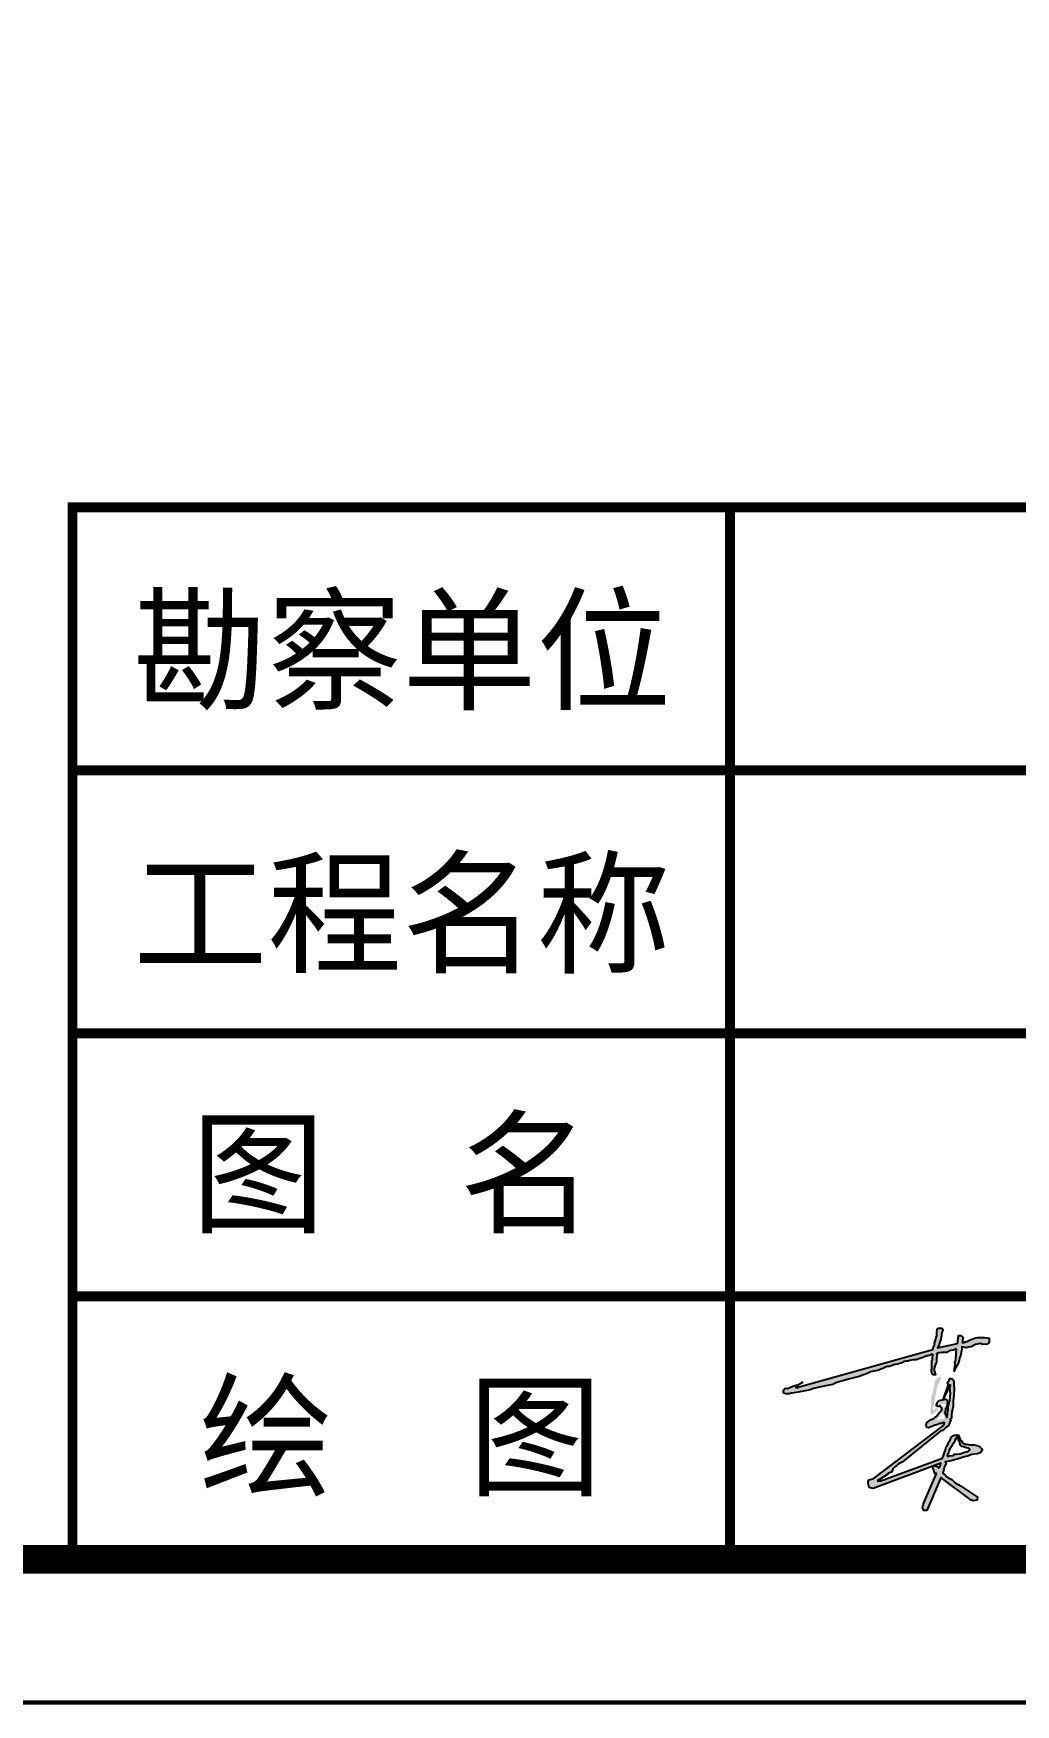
# Model space of a CAD drawing. Header units: millimetres. Extents: x -255 to 9196, y 129 to 426.
# Drawn here: x 1265.3 to 1299.6, y 129.3 to 187.7 of the extents above; entities that cross this region are included whole.
import ezdxf

# ---------------------------------------------------------------- set-up
doc = ezdxf.new("R2010")
doc.units = ezdxf.units.MM
doc.layers.add('不打印', color=7, linetype='Continuous', plot=False)
doc.layers.add('地质-图框', color=7, linetype='Continuous')
doc.styles.get("Standard").update_dxf_attribs({"font": 'simfang_0.ttf', "height": 2.5})

msp = doc.modelspace()

# ---------------------------------------------------------------- hatches: boundary and pattern name
h = msp.add_hatch(color=256)
h.paths.add_polyline_path([(1295.12, 141.081), (1295.186, 141.087), (1295.218, 141.097), (1295.297, 141.131), (1295.369, 141.15), (1295.394, 141.153), (1295.473, 141.16), (1295.533, 141.182), (1295.593, 141.197), (1295.646, 141.223), (1295.669, 141.245), (1295.706, 141.257), (1295.76, 141.263), (1295.842, 141.273), (1295.889, 141.289), (1295.958, 141.302), (1296.024, 141.309), (1296.12, 141.32), (1296.213, 141.35), (1296.246, 141.365), (1296.386, 141.413), (1296.412, 141.424), (1296.483, 141.45), (1296.538, 141.453), (1296.601, 141.479), (1296.649, 141.498), (1296.697, 141.501), (1296.697, 141.461), (1296.697, 141.435), (1296.693, 141.42), (1296.693, 141.391), (1296.693, 141.361), (1296.686, 141.32), (1296.667, 141.291), (1296.66, 141.25), (1296.66, 141.217), (1296.664, 141.18), (1296.664, 141.154), (1296.664, 141.121), (1296.66, 141.066), (1296.66, 141.04), (1296.66, 140.995), (1296.653, 140.97), (1296.653, 140.929), (1296.66, 140.848), (1296.684, 140.814), (1296.723, 140.786), (1296.766, 140.786), (1296.795, 140.788), (1296.766, 140.867), (1296.742, 140.929), (1296.742, 140.972), (1296.742, 141.005), (1296.756, 141.058), (1296.77, 141.096), (1296.785, 141.13), (1296.794, 141.158), (1296.809, 141.201), (1296.828, 141.225), (1296.833, 141.264), (1296.833, 141.278), (1296.833, 141.345), (1296.833, 141.383), (1296.837, 141.416), (1296.847, 141.464), (1296.828, 141.522), (1296.866, 141.541), (1296.909, 141.555), (1296.938, 141.56), (1297.019, 141.569), (1297.11, 141.569), (1297.172, 141.574), (1297.21, 141.579), (1297.239, 141.603), (1297.268, 141.627), (1297.325, 141.646), (1297.406, 141.655), (1297.44, 141.665), (1297.497, 141.694), (1297.516, 141.698), (1297.531, 141.675), (1297.521, 141.584), (1297.521, 141.526), (1297.521, 141.469), (1297.507, 141.412), (1297.507, 141.373), (1297.507, 141.33), (1297.488, 141.283), (1297.473, 141.221), (1297.478, 141.163), (1297.445, 140.919), (1297.469, 140.977), (1297.507, 141.044), (1297.555, 141.134), (1297.588, 141.192), (1297.617, 141.307), (1297.636, 141.373), (1297.665, 141.459), (1297.674, 141.507), (1297.689, 141.584), (1297.713, 141.679), (1297.717, 141.77), (1297.784, 141.756), (1297.863, 141.739), (1297.947, 141.756), (1298.043, 141.775), (1298.195, 141.846), (1298.253, 141.861), (1298.363, 141.89), (1298.439, 141.847), (1298.593, 141.861), (1298.67, 141.918), (1298.669, 141.995), (1298.668, 142.077), (1298.592, 142.083), (1298.506, 142.09), (1298.449, 142.095), (1298.377, 142.095), (1298.267, 142.095), (1298.153, 142.07), (1298.095, 142.047), (1297.979, 142.001), (1297.959, 141.989), (1297.944, 141.98), (1297.907, 141.965), (1297.883, 141.959), (1297.857, 141.948), (1297.833, 141.943), (1297.825, 141.926), (1297.782, 141.932), (1297.764, 141.924), (1297.739, 141.912), (1297.739, 141.925), (1297.739, 141.963), (1297.741, 142.006), (1297.748, 142.032), (1297.763, 142.092), (1297.741, 142.118), (1297.695, 142.17), (1297.627, 142.168), (1297.597, 142.167), (1297.593, 142.142), (1297.586, 142.089), (1297.584, 142.066), (1297.579, 142.001), (1297.579, 141.954), (1297.562, 141.913), (1297.56, 141.882), (1296.868, 141.737), (1296.879, 141.761), (1296.893, 141.794), (1296.917, 141.842), (1296.926, 141.868), (1296.943, 141.935), (1296.962, 142.008), (1296.974, 142.042), (1296.996, 142.106), (1297, 142.166), (1297.005, 142.199), (1297.019, 142.263), (1297.034, 142.296), (1297.046, 142.349), (1297.034, 142.385), (1297.019, 142.423), (1297, 142.423), (1296.96, 142.423), (1296.922, 142.423), (1296.895, 142.423), (1296.859, 142.402), (1296.853, 142.363), (1296.845, 142.32), (1296.843, 142.292), (1296.834, 142.256), (1296.834, 142.218), (1296.834, 142.189), (1296.834, 142.149), (1296.815, 142.092), (1296.8, 142.044), (1296.798, 142.016), (1296.788, 141.985), (1296.764, 141.937), (1296.75, 141.899), (1296.765, 141.859), (1296.736, 141.792), (1296.719, 141.755), (1296.712, 141.728), (1296.699, 141.681), (1292.032, 140.366), (1291.992, 140.351), (1291.958, 140.338), (1291.91, 140.35), (1291.929, 140.37), (1291.954, 140.396), (1291.976, 140.418), (1292.007, 140.437), (1292.151, 140.529), (1291.985, 140.442), (1291.907, 140.43), (1291.855, 140.405), (1291.811, 140.393), (1291.755, 140.374), (1291.746, 140.368), (1291.678, 140.334), (1291.656, 140.321), (1291.609, 140.312), (1291.575, 140.321), (1291.526, 140.309), (1291.488, 140.265), (1291.482, 140.228), (1291.479, 140.188), (1291.495, 140.151), (1291.547, 140.129), (1291.625, 140.129), (1291.69, 140.132), (1291.749, 140.151), (1291.786, 140.154), (1291.994, 140.182), (1292.236, 140.237), (1292.36, 140.256), (1292.453, 140.275), (1292.534, 140.318), (1292.723, 140.365), (1292.906, 140.389), (1293.202, 140.454), (1293.287, 140.495), (1293.457, 140.561), (1293.554, 140.577), (1293.75, 140.634), (1293.983, 140.703), (1294.093, 140.719), (1294.122, 140.738), (1294.348, 140.81), (1294.437, 140.845), (1294.522, 140.892), (1294.698, 140.933), (1294.78, 140.946), (1294.862, 140.977), (1294.919, 141.005), (1294.975, 141.027), (1295.013, 141.043), (1295.035, 141.056)])
h.paths.add_polyline_path([(1296.922, 140.528), (1296.938, 140.544), (1296.949, 140.56), (1296.971, 140.614), (1296.981, 140.657), (1296.981, 140.689), (1296.947, 140.712), (1296.94, 140.716), (1296.934, 140.716), (1296.927, 140.716), (1296.908, 140.716), (1296.903, 140.704), (1296.897, 140.698), (1296.852, 140.664), (1296.836, 140.648), (1296.819, 140.62), (1296.793, 140.603), (1296.78, 140.59), (1296.778, 140.578), (1296.772, 140.563), (1296.761, 140.531), (1296.744, 140.478), (1296.746, 140.453), (1296.749, 140.412), (1296.749, 140.383), (1296.738, 140.351), (1296.736, 140.338), (1296.729, 140.31), (1296.719, 140.281), (1296.712, 140.257), (1296.71, 140.249), (1296.702, 140.211), (1296.693, 140.166), (1296.687, 140.143), (1296.67, 140.103), (1296.659, 140.084), (1296.657, 140.06), (1296.653, 140.016), (1296.64, 139.963), (1296.638, 139.937), (1296.638, 139.916), (1296.632, 139.886), (1296.618, 139.828), (1296.628, 139.759), (1296.639, 139.695), (1296.639, 139.674), (1296.639, 139.658), (1296.628, 139.593), (1296.623, 139.577), (1296.618, 139.545), (1296.618, 139.529), (1296.618, 139.503), (1296.618, 139.465), (1296.634, 139.422), (1296.644, 139.396), (1296.698, 139.396), (1296.719, 139.433), (1296.789, 139.476), (1296.842, 139.524), (1296.869, 139.545), (1296.869, 139.572), (1296.869, 139.599), (1296.869, 139.62), (1296.88, 139.647), (1296.885, 139.663), (1296.832, 139.695), (1296.842, 139.679), (1296.837, 139.663), (1296.794, 139.625), (1296.773, 139.609), (1296.773, 139.588), (1296.767, 139.567), (1296.746, 139.556), (1296.719, 139.572), (1296.709, 139.604), (1296.709, 139.62), (1296.709, 139.679), (1296.741, 139.716), (1296.746, 139.754), (1296.767, 139.845), (1296.767, 139.893), (1296.767, 139.93), (1296.773, 139.946), (1296.783, 139.978), (1296.783, 140.032), (1296.789, 140.069), (1296.805, 140.117), (1296.805, 140.133), (1296.821, 140.197), (1296.837, 140.261), (1296.837, 140.277), (1296.842, 140.32), (1296.848, 140.357), (1296.858, 140.389), (1296.885, 140.416), (1296.896, 140.443), (1296.901, 140.486)])
h.paths.add_polyline_path([(1297.432, 140.494), (1297.432, 140.516), (1297.434, 140.531), (1297.431, 140.549), (1297.419, 140.581), (1297.409, 140.605), (1297.395, 140.619), (1297.387, 140.634), (1297.384, 140.642), (1297.366, 140.651), (1297.327, 140.658), (1297.293, 140.66), (1297.272, 140.632), (1297.266, 140.604), (1297.238, 140.563), (1297.21, 140.528), (1297.21, 140.494), (1297.245, 140.439), (1297.072, 139.968), (1297.307, 140.445), (1297.314, 140.432), (1297.293, 140.321), (1297.314, 140.127), (1297.3, 140.072), (1297.3, 140.024), (1297.3, 139.982), (1297.293, 139.913), (1297.266, 139.816), (1297.245, 139.733), (1297.231, 139.657), (1297.231, 139.574), (1297.224, 139.526), (1297.217, 139.45), (1297.217, 139.402), (1297.189, 139.305), (1297.183, 139.333), (1297.134, 139.422), (1297.12, 139.464), (1297.12, 139.485), (1297.141, 139.533), (1297.141, 139.561), (1297.141, 139.581), (1297.162, 139.609), (1297.189, 139.685), (1297.203, 139.733), (1297.203, 139.754), (1297.21, 139.796), (1297.21, 139.879), (1297.203, 139.899), (1297.141, 139.941), (1296.979, 139.906), (1296.938, 139.895), (1296.892, 139.866), (1296.857, 139.825), (1296.846, 139.804), (1296.838, 139.76), (1296.83, 139.731), (1296.83, 139.709), (1296.838, 139.704), (1296.887, 139.679), (1296.898, 139.679), (1296.917, 139.682), (1296.933, 139.698), (1296.963, 139.693), (1296.984, 139.671), (1296.998, 139.652), (1297.019, 139.615), (1297.019, 139.577), (1296.998, 139.542), (1296.925, 139.463), (1296.835, 139.353), (1296.8, 139.325), (1296.771, 139.296), (1296.741, 139.273), (1296.694, 139.254), (1296.666, 139.234), (1296.622, 139.213), (1296.565, 139.169), (1296.507, 139.135), (1296.473, 139.092), (1296.468, 139.04), (1296.483, 138.981), (1296.495, 138.948), (1296.547, 138.937), (1296.776, 139.035), (1296.874, 139.059), (1296.949, 139.085), (1297.007, 139.095), (1297.046, 139.112), (1297.082, 139.127), (1297.092, 139.127), (1297.106, 139.114), (1297.106, 139.106), (1297.097, 139.082), (1297.069, 139.023), (1294.612, 137.15), (1294.46, 137.118), (1294.444, 137.086), (1294.436, 137.022), (1294.452, 136.95), (1294.46, 136.894), (1294.476, 136.854), (1294.612, 136.814), (1296.691, 137.596), (1296.71, 137.614), (1296.734, 137.612), (1296.974, 137.702), (1296.966, 137.654), (1296.958, 137.606), (1296.918, 137.55), (1296.902, 137.534), (1296.894, 137.574), (1296.79, 137.606), (1296.734, 137.612), (1296.693, 137.596), (1296.686, 137.558), (1296.734, 137.47), (1296.734, 137.446), (1296.75, 137.406), (1296.758, 137.374), (1296.774, 137.342), (1296.83, 137.342), (1296.389, 136.318), (1296.365, 136.246), (1296.333, 136.158), (1296.381, 136.054), (1296.413, 136.046), (1296.493, 136.054), (1296.966, 137.166), (1296.982, 137.198), (1298.039, 136.406), (1298.111, 136.382), (1298.239, 136.406), (1298.255, 136.446), (1298.263, 136.51), (1297.663, 136.906), (1297.653, 136.916), (1297.606, 136.949), (1297.542, 136.982), (1297.479, 137.011), (1297.473, 137.027), (1297.438, 137.066), (1297.401, 137.096), (1297.362, 137.135), (1297.335, 137.142), (1297.239, 137.189), (1297.19, 137.23), (1297.166, 137.252), (1297.127, 137.291), (1297.092, 137.33), (1297.053, 137.357), (1297.055, 137.381), (1297.074, 137.439), (1297.074, 137.449), (1297.09, 137.5), (1297.1, 137.551), (1297.11, 137.586), (1297.13, 137.627), (1297.151, 137.678), (1297.151, 137.703), (1297.135, 137.744), (1297.212, 137.759), (1297.298, 137.774), (1297.379, 137.799), (1297.547, 137.84), (1297.669, 137.881), (1297.705, 137.896), (1297.776, 137.911), (1297.857, 137.932), (1297.913, 137.947), (1298.066, 138.008), (1298.157, 138.013), (1298.264, 138.033), (1298.325, 138.058), (1298.36, 138.069), (1298.416, 138.135), (1298.426, 138.17), (1298.411, 138.206), (1298.365, 138.251), (1298.304, 138.292), (1298.254, 138.323), (1298.147, 138.343), (1298.091, 138.343), (1297.994, 138.348), (1297.949, 138.353), (1297.872, 138.363), (1297.822, 138.368), (1297.811, 138.373), (1297.73, 138.429), (1297.72, 138.444), (1297.71, 138.475), (1297.659, 138.536), (1297.628, 138.582), (1297.623, 138.617), (1297.593, 138.678), (1297.537, 138.698), (1297.445, 138.678), (1297.374, 138.648), (1297.334, 138.602), (1297.324, 138.571), (1297.313, 138.546), (1297.278, 138.465), (1297.252, 138.424), (1297.222, 138.358), (1297.186, 138.302), (1297.166, 138.277), (1297.156, 138.226), (1297.141, 138.17), (1297.034, 137.876), (1295.067, 137.156), (1294.996, 137.126), (1294.944, 137.108), (1294.893, 137.09), (1294.835, 137.082), (1294.776, 137.076), (1294.78, 137.092), (1294.782, 137.104), (1294.813, 137.112), (1294.833, 137.13), (1295.127, 137.321), (1295.146, 137.349), (1295.251, 137.387), (1295.289, 137.473), (1295.299, 137.502), (1295.375, 137.578), (1295.442, 137.616), (1295.489, 137.664), (1295.547, 137.702), (1295.632, 137.74), (1296.981, 138.837), (1297.035, 138.85), (1297.11, 138.904), (1297.151, 138.952), (1297.198, 138.986), (1297.225, 138.999), (1297.246, 139.013), (1297.286, 139.101), (1297.313, 139.189), (1297.341, 139.189), (1297.3, 139.236), (1297.334, 139.25), (1297.341, 139.264), (1297.347, 139.304), (1297.354, 139.325), (1297.354, 139.338), (1297.354, 139.386), (1297.368, 139.494), (1297.402, 139.623), (1297.408, 139.684), (1297.408, 139.752), (1297.408, 139.874), (1297.436, 140.077), (1297.433, 140.091), (1297.431, 140.121), (1297.431, 140.14), (1297.437, 140.158), (1297.439, 140.169), (1297.44, 140.179), (1297.442, 140.203), (1297.446, 140.217), (1297.446, 140.222), (1297.446, 140.24), (1297.446, 140.258), (1297.444, 140.27), (1297.442, 140.297), (1297.442, 140.32), (1297.444, 140.346), (1297.441, 140.372), (1297.438, 140.383), (1297.438, 140.396), (1297.438, 140.404), (1297.438, 140.426), (1297.434, 140.445), (1297.433, 140.451)], flags=17)
h.paths.add_polyline_path([(1297.21, 139.879), (1297.203, 139.899), (1297.141, 139.941), (1296.979, 139.906), (1296.938, 139.895), (1296.892, 139.866), (1296.857, 139.825), (1296.846, 139.804), (1296.838, 139.76), (1296.83, 139.731), (1296.83, 139.709), (1296.838, 139.704), (1296.887, 139.679), (1296.898, 139.679), (1296.917, 139.682), (1296.933, 139.698), (1296.963, 139.693), (1296.984, 139.671), (1296.998, 139.652), (1297.019, 139.615), (1297.019, 139.577), (1296.998, 139.542), (1296.925, 139.463), (1296.835, 139.353), (1296.8, 139.325), (1296.771, 139.296), (1296.741, 139.273), (1296.694, 139.254), (1296.666, 139.234), (1296.622, 139.213), (1296.565, 139.169), (1296.507, 139.135), (1296.473, 139.092), (1296.468, 139.04), (1296.483, 138.981), (1296.495, 138.948), (1296.547, 138.937), (1296.776, 139.035), (1296.874, 139.059), (1296.949, 139.085), (1297.007, 139.095), (1297.046, 139.112), (1297.082, 139.127), (1297.092, 139.127), (1297.106, 139.114), (1297.106, 139.106), (1297.097, 139.082), (1297.069, 139.023), (1294.612, 137.15), (1294.46, 137.118), (1294.444, 137.086), (1294.436, 137.022), (1294.452, 136.95), (1294.46, 136.894), (1294.476, 136.854), (1294.612, 136.814), (1296.693, 137.596), (1296.694, 137.598), (1296.71, 137.614), (1296.734, 137.612), (1296.974, 137.702), (1296.966, 137.654), (1296.958, 137.606), (1296.918, 137.55), (1296.902, 137.534), (1296.894, 137.574), (1296.79, 137.606), (1296.734, 137.612), (1296.693, 137.596), (1296.686, 137.558), (1296.734, 137.47), (1296.734, 137.446), (1296.75, 137.406), (1296.758, 137.374), (1296.774, 137.342), (1296.83, 137.342), (1296.389, 136.318), (1296.365, 136.246), (1296.333, 136.158), (1296.381, 136.054), (1296.413, 136.046), (1296.493, 136.054), (1296.966, 137.166), (1296.982, 137.198), (1298.039, 136.406), (1298.111, 136.382), (1298.239, 136.406), (1298.255, 136.446), (1298.263, 136.51), (1297.663, 136.906), (1297.653, 136.916), (1297.606, 136.949), (1297.542, 136.982), (1297.479, 137.011), (1297.473, 137.027), (1297.438, 137.066), (1297.401, 137.096), (1297.362, 137.135), (1297.335, 137.142), (1297.239, 137.189), (1297.19, 137.23), (1297.166, 137.252), (1297.127, 137.291), (1297.092, 137.33), (1297.053, 137.357), (1297.055, 137.381), (1297.074, 137.439), (1297.074, 137.449), (1297.09, 137.5), (1297.1, 137.551), (1297.11, 137.586), (1297.13, 137.627), (1297.151, 137.678), (1297.151, 137.703), (1297.135, 137.744), (1297.212, 137.759), (1297.298, 137.774), (1297.379, 137.799), (1297.547, 137.84), (1297.669, 137.881), (1297.705, 137.896), (1297.776, 137.911), (1297.857, 137.932), (1297.913, 137.947), (1298.066, 138.008), (1298.157, 138.013), (1298.264, 138.033), (1298.325, 138.058), (1298.36, 138.069), (1298.416, 138.135), (1298.426, 138.17), (1298.411, 138.206), (1298.365, 138.251), (1298.304, 138.292), (1298.254, 138.323), (1298.147, 138.343), (1298.091, 138.343), (1297.994, 138.348), (1297.949, 138.353), (1297.872, 138.363), (1297.822, 138.368), (1297.811, 138.373), (1297.73, 138.429), (1297.72, 138.444), (1297.71, 138.475), (1297.659, 138.536), (1297.628, 138.582), (1297.623, 138.617), (1297.593, 138.678), (1297.537, 138.698), (1297.445, 138.678), (1297.374, 138.648), (1297.334, 138.602), (1297.324, 138.571), (1297.313, 138.546), (1297.278, 138.465), (1297.252, 138.424), (1297.222, 138.358), (1297.186, 138.302), (1297.166, 138.277), (1297.156, 138.226), (1297.141, 138.17), (1297.034, 137.876), (1295.067, 137.156), (1294.996, 137.126), (1294.944, 137.108), (1294.893, 137.09), (1294.835, 137.082), (1294.776, 137.076), (1294.78, 137.092), (1294.782, 137.104), (1294.813, 137.112), (1294.833, 137.13), (1295.127, 137.321), (1295.146, 137.349), (1295.251, 137.387), (1295.289, 137.473), (1295.299, 137.502), (1295.375, 137.578), (1295.442, 137.616), (1295.489, 137.664), (1295.547, 137.702), (1295.632, 137.74), (1296.981, 138.837), (1297.035, 138.85), (1297.11, 138.904), (1297.151, 138.952), (1297.198, 138.986), (1297.225, 138.999), (1297.246, 139.013), (1297.286, 139.101), (1297.313, 139.189), (1297.341, 139.189), (1297.3, 139.236), (1297.334, 139.25), (1297.341, 139.264), (1297.347, 139.304), (1297.354, 139.325), (1297.354, 139.338), (1297.354, 139.386), (1297.368, 139.494), (1297.402, 139.623), (1297.408, 139.684), (1297.408, 139.752), (1297.408, 139.874), (1297.436, 140.077), (1297.433, 140.091), (1297.431, 140.121), (1297.431, 140.14), (1297.437, 140.158), (1297.439, 140.169), (1297.44, 140.179), (1297.442, 140.203), (1297.446, 140.217), (1297.446, 140.222), (1297.446, 140.24), (1297.446, 140.258), (1297.444, 140.27), (1297.442, 140.297), (1297.442, 140.32), (1297.444, 140.346), (1297.441, 140.372), (1297.438, 140.383), (1297.438, 140.396), (1297.438, 140.404), (1297.438, 140.426), (1297.434, 140.445), (1297.433, 140.451), (1297.432, 140.494), (1297.432, 140.516), (1297.434, 140.531), (1297.431, 140.549), (1297.419, 140.581), (1297.409, 140.605), (1297.395, 140.619), (1297.387, 140.634), (1297.384, 140.642), (1297.366, 140.651), (1297.327, 140.658), (1297.293, 140.66), (1297.272, 140.632), (1297.266, 140.604), (1297.238, 140.563), (1297.21, 140.528), (1297.21, 140.494), (1297.245, 140.439), (1297.072, 139.968), (1297.307, 140.445), (1297.314, 140.432), (1297.293, 140.321), (1297.314, 140.127), (1297.3, 140.072), (1297.3, 140.024), (1297.3, 139.982), (1297.293, 139.913), (1297.266, 139.816), (1297.245, 139.733), (1297.231, 139.657), (1297.231, 139.574), (1297.224, 139.526), (1297.217, 139.45), (1297.217, 139.402), (1297.189, 139.305), (1297.183, 139.333), (1297.134, 139.422), (1297.12, 139.464), (1297.12, 139.485), (1297.141, 139.533), (1297.141, 139.561), (1297.141, 139.581), (1297.162, 139.609), (1297.189, 139.685), (1297.203, 139.733), (1297.203, 139.754), (1297.21, 139.796)], flags=17)
h = msp.add_hatch(color=256)
h.paths.add_polyline_path([(1297.313, 139.189), (1297.341, 139.189), (1297.3, 139.236), (1297.334, 139.25), (1297.341, 139.264), (1297.347, 139.304), (1297.354, 139.325), (1297.354, 139.338), (1297.354, 139.386), (1297.368, 139.494), (1297.402, 139.623), (1297.408, 139.684), (1297.408, 139.752), (1297.408, 139.874), (1297.436, 140.077), (1297.433, 140.091), (1297.431, 140.121), (1297.431, 140.14), (1297.437, 140.158), (1297.439, 140.169), (1297.44, 140.179), (1297.442, 140.203), (1297.446, 140.217), (1297.446, 140.222), (1297.446, 140.24), (1297.446, 140.258), (1297.444, 140.27), (1297.442, 140.297), (1297.442, 140.32), (1297.444, 140.346), (1297.441, 140.372), (1297.438, 140.383), (1297.438, 140.396), (1297.438, 140.404), (1297.438, 140.426), (1297.434, 140.445), (1297.433, 140.451), (1297.432, 140.494), (1297.432, 140.516), (1297.434, 140.531), (1297.431, 140.549), (1297.419, 140.581), (1297.409, 140.605), (1297.395, 140.619), (1297.387, 140.634), (1297.384, 140.642), (1297.366, 140.651), (1297.327, 140.658), (1297.293, 140.66), (1297.272, 140.632), (1297.266, 140.604), (1297.238, 140.563), (1297.21, 140.528), (1297.21, 140.494), (1297.245, 140.439), (1297.072, 139.968), (1297.307, 140.445), (1297.314, 140.432), (1297.293, 140.321), (1297.314, 140.127), (1297.3, 140.072), (1297.3, 140.024), (1297.3, 139.982), (1297.293, 139.913), (1297.266, 139.816), (1297.245, 139.733), (1297.231, 139.657), (1297.231, 139.574), (1297.224, 139.526), (1297.217, 139.45), (1297.217, 139.402), (1297.189, 139.305), (1297.183, 139.333), (1297.134, 139.422), (1297.12, 139.464), (1297.12, 139.485), (1297.141, 139.533), (1297.141, 139.561), (1297.141, 139.581), (1297.162, 139.609), (1297.189, 139.685), (1297.203, 139.733), (1297.203, 139.754), (1297.21, 139.796), (1297.21, 139.879), (1297.203, 139.899), (1297.141, 139.941), (1296.979, 139.906), (1296.938, 139.895), (1296.892, 139.866), (1296.857, 139.825), (1296.846, 139.804), (1296.838, 139.76), (1296.83, 139.731), (1296.83, 139.709), (1296.838, 139.704), (1296.887, 139.679), (1296.898, 139.679), (1296.917, 139.682), (1296.933, 139.698), (1296.963, 139.693), (1296.984, 139.671), (1296.998, 139.652), (1297.019, 139.615), (1297.019, 139.577), (1296.998, 139.542), (1296.925, 139.463), (1296.835, 139.353), (1296.8, 139.325), (1296.771, 139.296), (1296.741, 139.273), (1296.694, 139.254), (1296.666, 139.234), (1296.622, 139.213), (1296.565, 139.169), (1296.507, 139.135), (1296.473, 139.092), (1296.468, 139.04), (1296.483, 138.981), (1296.495, 138.948), (1296.547, 138.937), (1296.776, 139.035), (1296.874, 139.059), (1296.949, 139.085), (1297.007, 139.095), (1297.046, 139.112), (1297.082, 139.127), (1297.092, 139.127), (1297.106, 139.114), (1297.106, 139.106), (1297.097, 139.082), (1297.069, 139.023), (1294.612, 137.15), (1294.46, 137.118), (1294.444, 137.086), (1294.436, 137.022), (1294.452, 136.95), (1294.46, 136.894), (1294.476, 136.854), (1294.612, 136.814), (1296.691, 137.596), (1296.71, 137.614), (1296.734, 137.612), (1296.974, 137.702), (1296.966, 137.654), (1296.958, 137.606), (1296.918, 137.55), (1296.902, 137.534), (1296.894, 137.574), (1296.79, 137.606), (1296.734, 137.612), (1296.693, 137.596), (1296.686, 137.558), (1296.734, 137.47), (1296.734, 137.446), (1296.75, 137.406), (1296.758, 137.374), (1296.774, 137.342), (1296.83, 137.342), (1296.389, 136.318), (1296.365, 136.246), (1296.333, 136.158), (1296.381, 136.054), (1296.413, 136.046), (1296.493, 136.054), (1296.966, 137.166), (1296.982, 137.198), (1298.039, 136.406), (1298.111, 136.382), (1298.239, 136.406), (1298.255, 136.446), (1298.263, 136.51), (1297.663, 136.906), (1297.653, 136.916), (1297.606, 136.949), (1297.542, 136.982), (1297.479, 137.011), (1297.473, 137.027), (1297.438, 137.066), (1297.401, 137.096), (1297.362, 137.135), (1297.335, 137.142), (1297.239, 137.189), (1297.19, 137.23), (1297.166, 137.252), (1297.127, 137.291), (1297.092, 137.33), (1297.053, 137.357), (1297.055, 137.381), (1297.074, 137.439), (1297.074, 137.449), (1297.09, 137.5), (1297.1, 137.551), (1297.11, 137.586), (1297.13, 137.627), (1297.151, 137.678), (1297.151, 137.703), (1297.135, 137.744), (1297.212, 137.759), (1297.298, 137.774), (1297.379, 137.799), (1297.547, 137.84), (1297.669, 137.881), (1297.705, 137.896), (1297.776, 137.911), (1297.857, 137.932), (1297.913, 137.947), (1298.066, 138.008), (1298.157, 138.013), (1298.264, 138.033), (1298.325, 138.058), (1298.36, 138.069), (1298.416, 138.135), (1298.426, 138.17), (1298.411, 138.206), (1298.365, 138.251), (1298.304, 138.292), (1298.254, 138.323), (1298.147, 138.343), (1298.091, 138.343), (1297.994, 138.348), (1297.949, 138.353), (1297.872, 138.363), (1297.822, 138.368), (1297.811, 138.373), (1297.73, 138.429), (1297.72, 138.444), (1297.71, 138.475), (1297.659, 138.536), (1297.628, 138.582), (1297.623, 138.617), (1297.593, 138.678), (1297.537, 138.698), (1297.445, 138.678), (1297.374, 138.648), (1297.334, 138.602), (1297.324, 138.571), (1297.313, 138.546), (1297.278, 138.465), (1297.252, 138.424), (1297.222, 138.358), (1297.186, 138.302), (1297.166, 138.277), (1297.156, 138.226), (1297.141, 138.17), (1297.034, 137.876), (1295.067, 137.156), (1294.996, 137.126), (1294.944, 137.108), (1294.893, 137.09), (1294.835, 137.082), (1294.776, 137.076), (1294.78, 137.092), (1294.782, 137.104), (1294.813, 137.112), (1294.833, 137.13), (1295.127, 137.321), (1295.146, 137.349), (1295.251, 137.387), (1295.289, 137.473), (1295.299, 137.502), (1295.375, 137.578), (1295.442, 137.616), (1295.489, 137.664), (1295.547, 137.702), (1295.632, 137.74), (1296.981, 138.837), (1297.035, 138.85), (1297.11, 138.904), (1297.151, 138.952), (1297.198, 138.986), (1297.225, 138.999), (1297.246, 139.013), (1297.286, 139.101)])
h.paths.add_polyline_path([(1296.948, 139.239), (1296.88, 139.23), (1296.857, 139.224), (1296.833, 139.224), (1296.859, 139.251), (1296.874, 139.264), (1296.899, 139.281), (1296.934, 139.317), (1296.948, 139.345), (1296.955, 139.375), (1296.983, 139.418), (1296.995, 139.426), (1297.013, 139.439), (1297.051, 139.431), (1297.062, 139.422), (1297.077, 139.403), (1297.089, 139.375), (1297.1, 139.343), (1297.109, 139.298), (1297.109, 139.29), (1297.104, 139.277), (1297.102, 139.268), (1297.101, 139.264)], flags=16)
h.paths.add_polyline_path([(1297.103, 139.67), (1297.052, 139.672), (1297.011, 139.689), (1297.004, 139.704), (1297.003, 139.726), (1297.001, 139.747), (1297.001, 139.756), (1297.009, 139.76), (1297.068, 139.772), (1297.142, 139.774), (1297.15, 139.755), (1297.151, 139.739), (1297.15, 139.728), (1297.137, 139.704), (1297.119, 139.683)], flags=16)
h.paths.add_polyline_path([(1297.526, 138.606), (1297.594, 138.632), (1297.594, 138.616), (1297.594, 138.608), (1297.6, 138.59), (1297.598, 138.568), (1297.598, 138.538), (1297.6, 138.512), (1297.608, 138.494), (1297.618, 138.469), (1297.638, 138.437), (1297.648, 138.407), (1297.65, 138.383), (1297.65, 138.361), (1297.67, 138.333), (1297.727, 138.291), (1297.775, 138.27), (1297.859, 138.24), (1297.944, 138.224), (1297.998, 138.198), (1297.992, 138.166), (1297.96, 138.136), (1297.921, 138.114), (1297.871, 138.097), (1297.771, 138.071), (1297.692, 138.045), (1297.648, 138.025), (1297.528, 138.019), (1297.459, 138.013), (1297.437, 138.003), (1297.409, 137.975), (1297.268, 137.959), (1297.246, 137.947), (1297.214, 137.949), (1297.206, 137.955), (1297.206, 137.979), (1297.212, 137.991), (1297.23, 138.025), (1297.244, 138.069), (1297.254, 138.106), (1297.266, 138.16), (1297.311, 138.214), (1297.333, 138.246), (1297.347, 138.291), (1297.375, 138.337), (1297.401, 138.369), (1297.415, 138.383), (1297.473, 138.465), (1297.473, 138.494), (1297.504, 138.55), (1297.512, 138.576), (1297.512, 138.59)], flags=16)

# ---------------------------------------------------------------- linework, layer by layer
at = {"const_width": 0.345}
for points in [[(1266.631, 171.112), (1450.49, 171.112), (1450.49, 134.34), (1266.631, 134.34), (1266.631, 171.112)], [(1266.631, 171.112), (1450.49, 171.112), (1450.49, 134.34), (1266.631, 134.34), (1266.631, 171.112)], [(1289.613, 134.34), (1289.613, 171.112)], [(1266.631, 161.919), (1450.49, 161.919)], [(1266.631, 152.726), (1450.49, 152.726)], [(1266.631, 143.533), (1450.49, 143.533)], [(1289.613, 143.533), (1450.49, 143.533)]]:
    msp.add_lwpolyline(points, dxfattribs=at)
for points in [[(1292.151, 140.529), (1292.007, 140.437), (1291.976, 140.418), (1291.954, 140.396), (1291.954, 140.396), (1291.929, 140.37), (1291.929, 140.37), (1291.91, 140.35), (1291.91, 140.35), (1291.958, 140.338), (1291.992, 140.351), (1292.032, 140.366), (1296.699, 141.681), (1296.712, 141.728), (1296.719, 141.755), (1296.719, 141.755), (1296.736, 141.792), (1296.736, 141.792), (1296.765, 141.859), (1296.75, 141.899), (1296.764, 141.937), (1296.764, 141.937), (1296.788, 141.985), (1296.798, 142.016), (1296.8, 142.044), (1296.8, 142.044), (1296.815, 142.092), (1296.815, 142.092), (1296.834, 142.149), (1296.834, 142.189), (1296.834, 142.218), (1296.834, 142.256), (1296.843, 142.292), (1296.845, 142.32), (1296.853, 142.363), (1296.853, 142.363), (1296.859, 142.402), (1296.859, 142.402), (1296.895, 142.423), (1296.895, 142.423), (1296.922, 142.423), (1296.96, 142.423), (1297, 142.423), (1297.019, 142.423), (1297.034, 142.385), (1297.034, 142.385), (1297.046, 142.349), (1297.034, 142.296), (1297.019, 142.263), (1297.019, 142.263), (1297.005, 142.199), (1297, 142.166), (1297, 142.166), (1296.996, 142.106), (1296.996, 142.106), (1296.974, 142.042), (1296.962, 142.008), (1296.943, 141.935), (1296.926, 141.868), (1296.917, 141.842), (1296.893, 141.794), (1296.893, 141.794), (1296.879, 141.761), (1296.868, 141.737), (1297.56, 141.882), (1297.562, 141.913), (1297.562, 141.913), (1297.579, 141.954), (1297.579, 141.954), (1297.579, 142.001), (1297.579, 142.001), (1297.584, 142.066), (1297.586, 142.089), (1297.586, 142.089), (1297.593, 142.142), (1297.593, 142.142), (1297.597, 142.167), (1297.597, 142.167), (1297.627, 142.168), (1297.627, 142.168), (1297.695, 142.17), (1297.695, 142.17), (1297.741, 142.118), (1297.763, 142.092), (1297.748, 142.032), (1297.741, 142.006), (1297.741, 142.006), (1297.739, 141.963), (1297.739, 141.963), (1297.739, 141.925), (1297.739, 141.912), (1297.764, 141.924), (1297.782, 141.932), (1297.825, 141.926), (1297.833, 141.943), (1297.857, 141.948), (1297.883, 141.959), (1297.907, 141.965), (1297.944, 141.98), (1297.959, 141.989), (1297.979, 142.001), (1298.095, 142.047), (1298.153, 142.07), (1298.267, 142.095), (1298.267, 142.095), (1298.377, 142.095), (1298.449, 142.095), (1298.506, 142.09), (1298.592, 142.083), (1298.668, 142.077), (1298.669, 141.995), (1298.669, 141.995), (1298.67, 141.918), (1298.593, 141.861), (1298.593, 141.861), (1298.439, 141.847), (1298.363, 141.89), (1298.363, 141.89), (1298.253, 141.861), (1298.195, 141.846), (1298.195, 141.846), (1298.043, 141.775), (1298.043, 141.775), (1297.947, 141.756), (1297.947, 141.756), (1297.863, 141.739), (1297.784, 141.756), (1297.717, 141.77), (1297.713, 141.679), (1297.713, 141.679), (1297.689, 141.584), (1297.689, 141.584), (1297.674, 141.507), (1297.665, 141.459), (1297.665, 141.459), (1297.636, 141.373), (1297.617, 141.307), (1297.617, 141.307), (1297.588, 141.192), (1297.555, 141.134), (1297.555, 141.134), (1297.507, 141.044), (1297.507, 141.044), (1297.469, 140.977), (1297.469, 140.977), (1297.445, 140.919), (1297.478, 141.163), (1297.473, 141.221), (1297.488, 141.283), (1297.507, 141.33), (1297.507, 141.373), (1297.507, 141.412), (1297.521, 141.469), (1297.521, 141.526), (1297.521, 141.584), (1297.531, 141.675), (1297.516, 141.698), (1297.497, 141.694), (1297.44, 141.665), (1297.406, 141.655), (1297.325, 141.646), (1297.268, 141.627), (1297.239, 141.603), (1297.21, 141.579), (1297.172, 141.574), (1297.11, 141.569), (1297.019, 141.569), (1296.938, 141.56), (1296.909, 141.555), (1296.866, 141.541), (1296.866, 141.541), (1296.828, 141.522), (1296.847, 141.464), (1296.837, 141.416), (1296.833, 141.383), (1296.833, 141.345), (1296.833, 141.278), (1296.833, 141.264), (1296.828, 141.225), (1296.809, 141.201), (1296.794, 141.158), (1296.785, 141.13), (1296.77, 141.096), (1296.756, 141.058), (1296.742, 141.005), (1296.742, 140.972), (1296.742, 140.929), (1296.766, 140.867), (1296.795, 140.788), (1296.766, 140.786), (1296.723, 140.786), (1296.684, 140.814), (1296.66, 140.848), (1296.653, 140.929), (1296.653, 140.97), (1296.66, 140.995), (1296.66, 141.04), (1296.66, 141.066), (1296.664, 141.121), (1296.664, 141.154), (1296.664, 141.18), (1296.66, 141.217), (1296.66, 141.25), (1296.667, 141.291), (1296.686, 141.32), (1296.693, 141.361), (1296.693, 141.391), (1296.693, 141.42), (1296.697, 141.435), (1296.697, 141.461), (1296.697, 141.501), (1296.649, 141.498), (1296.601, 141.479), (1296.538, 141.453), (1296.483, 141.45), (1296.412, 141.424), (1296.386, 141.413), (1296.246, 141.365), (1296.213, 141.35), (1296.12, 141.32), (1296.024, 141.309), (1295.958, 141.302), (1295.889, 141.289), (1295.842, 141.273), (1295.76, 141.263), (1295.706, 141.257), (1295.669, 141.245), (1295.646, 141.223), (1295.593, 141.197), (1295.533, 141.182), (1295.473, 141.16), (1295.394, 141.153), (1295.369, 141.15), (1295.297, 141.131), (1295.218, 141.097), (1295.186, 141.087), (1295.12, 141.081), (1295.035, 141.056), (1295.013, 141.043), (1294.975, 141.027), (1294.919, 141.005), (1294.862, 140.977), (1294.78, 140.946), (1294.698, 140.933), (1294.522, 140.892), (1294.437, 140.845), (1294.348, 140.81), (1294.122, 140.738), (1294.093, 140.719), (1293.983, 140.703), (1293.75, 140.634), (1293.554, 140.577), (1293.457, 140.561), (1293.287, 140.495), (1293.202, 140.454), (1292.906, 140.389), (1292.723, 140.365), (1292.534, 140.318), (1292.453, 140.275), (1292.36, 140.256), (1292.236, 140.237), (1291.994, 140.182), (1291.786, 140.154), (1291.749, 140.151), (1291.69, 140.132), (1291.625, 140.129), (1291.547, 140.129), (1291.495, 140.151), (1291.479, 140.188), (1291.482, 140.228), (1291.488, 140.265), (1291.526, 140.309), (1291.575, 140.321), (1291.609, 140.312), (1291.656, 140.321), (1291.678, 140.334), (1291.746, 140.368), (1291.755, 140.374), (1291.811, 140.393), (1291.855, 140.405), (1291.907, 140.43), (1291.985, 140.442), (1292.151, 140.529)], [(1297.327, 140.658), (1297.366, 140.651), (1297.384, 140.642), (1297.387, 140.634), (1297.395, 140.619), (1297.409, 140.605), (1297.419, 140.581), (1297.431, 140.549), (1297.434, 140.531), (1297.432, 140.516), (1297.432, 140.494), (1297.433, 140.451), (1297.434, 140.445), (1297.438, 140.426), (1297.438, 140.404), (1297.438, 140.396), (1297.438, 140.383), (1297.441, 140.372), (1297.444, 140.346), (1297.442, 140.32), (1297.442, 140.297), (1297.444, 140.27), (1297.446, 140.258), (1297.446, 140.24), (1297.446, 140.222), (1297.446, 140.217), (1297.442, 140.203), (1297.44, 140.179), (1297.439, 140.169), (1297.437, 140.158), (1297.431, 140.14), (1297.431, 140.121), (1297.433, 140.091), (1297.436, 140.077), (1297.408, 139.874), (1297.408, 139.752), (1297.408, 139.684), (1297.402, 139.623), (1297.368, 139.494), (1297.354, 139.386), (1297.354, 139.338), (1297.354, 139.325), (1297.347, 139.304), (1297.341, 139.264), (1297.334, 139.25), (1297.3, 139.236), (1297.341, 139.189), (1297.313, 139.189), (1297.286, 139.101), (1297.246, 139.013), (1297.225, 138.999), (1297.198, 138.986), (1297.151, 138.952), (1297.11, 138.904), (1297.035, 138.85), (1296.981, 138.837), (1295.632, 137.74), (1295.547, 137.702), (1295.489, 137.664), (1295.442, 137.616), (1295.375, 137.578), (1295.299, 137.502), (1295.289, 137.473), (1295.251, 137.387), (1295.146, 137.349), (1295.127, 137.321), (1294.833, 137.13), (1294.813, 137.112), (1294.782, 137.104), (1294.78, 137.092), (1294.776, 137.076), (1294.835, 137.082), (1294.893, 137.09), (1294.944, 137.108), (1294.996, 137.126), (1295.067, 137.156), (1297.034, 137.876), (1297.141, 138.17), (1297.156, 138.226), (1297.166, 138.277), (1297.186, 138.302), (1297.222, 138.358), (1297.252, 138.424), (1297.278, 138.465), (1297.313, 138.546), (1297.324, 138.571), (1297.334, 138.602), (1297.374, 138.648), (1297.445, 138.678), (1297.537, 138.698), (1297.593, 138.678), (1297.623, 138.617), (1297.628, 138.582), (1297.659, 138.536), (1297.71, 138.475), (1297.72, 138.444), (1297.73, 138.429), (1297.811, 138.373), (1297.822, 138.368), (1297.872, 138.363), (1297.949, 138.353), (1297.994, 138.348), (1298.091, 138.343), (1298.147, 138.343), (1298.254, 138.323), (1298.304, 138.292), (1298.365, 138.251), (1298.411, 138.206), (1298.426, 138.17), (1298.416, 138.135), (1298.36, 138.069), (1298.325, 138.058), (1298.264, 138.033), (1298.157, 138.013), (1298.066, 138.008), (1297.913, 137.947), (1297.857, 137.932), (1297.776, 137.911), (1297.705, 137.896), (1297.669, 137.881), (1297.547, 137.84), (1297.379, 137.799), (1297.298, 137.774), (1297.212, 137.759), (1297.135, 137.744), (1297.151, 137.703), (1297.151, 137.678), (1297.13, 137.627), (1297.11, 137.586), (1297.1, 137.551), (1297.09, 137.5), (1297.074, 137.449), (1297.074, 137.439), (1297.055, 137.381), (1297.053, 137.357), (1297.092, 137.33), (1297.127, 137.291), (1297.166, 137.252), (1297.19, 137.23), (1297.239, 137.189), (1297.335, 137.142), (1297.362, 137.135), (1297.401, 137.096), (1297.438, 137.066), (1297.473, 137.027), (1297.479, 137.011), (1297.542, 136.982), (1297.606, 136.949), (1297.653, 136.916), (1297.663, 136.906), (1298.263, 136.51), (1298.255, 136.446), (1298.239, 136.406), (1298.111, 136.382), (1298.039, 136.406), (1296.982, 137.198), (1296.966, 137.166), (1296.493, 136.054), (1296.413, 136.046), (1296.381, 136.054), (1296.333, 136.158), (1296.365, 136.246), (1296.389, 136.318), (1296.83, 137.342), (1296.774, 137.342), (1296.758, 137.374), (1296.75, 137.406), (1296.734, 137.446), (1296.734, 137.47), (1296.686, 137.558), (1296.694, 137.598), (1296.71, 137.614), (1296.79, 137.606), (1296.894, 137.574), (1296.902, 137.534), (1296.918, 137.55), (1296.958, 137.606), (1296.966, 137.654), (1296.974, 137.702), (1294.612, 136.814), (1294.476, 136.854), (1294.46, 136.894), (1294.452, 136.95), (1294.436, 137.022), (1294.444, 137.086), (1294.46, 137.118), (1294.612, 137.15), (1297.069, 139.023)], [(1297.069, 139.023), (1297.097, 139.082), (1297.106, 139.106), (1297.106, 139.114), (1297.092, 139.127), (1297.082, 139.127), (1297.046, 139.112), (1297.007, 139.095), (1296.949, 139.085), (1296.874, 139.059), (1296.776, 139.035), (1296.547, 138.937), (1296.495, 138.948), (1296.483, 138.981), (1296.468, 139.04), (1296.473, 139.092), (1296.507, 139.135), (1296.565, 139.169), (1296.622, 139.213), (1296.666, 139.234), (1296.694, 139.254), (1296.741, 139.273), (1296.771, 139.296), (1296.8, 139.325), (1296.835, 139.353), (1296.925, 139.463), (1296.998, 139.542), (1297.019, 139.577), (1297.019, 139.615), (1296.998, 139.652), (1296.984, 139.671), (1296.963, 139.693), (1296.933, 139.698), (1296.917, 139.682), (1296.898, 139.679), (1296.887, 139.679), (1296.838, 139.704), (1296.83, 139.709), (1296.83, 139.731), (1296.838, 139.76), (1296.846, 139.804), (1296.857, 139.825), (1296.892, 139.866), (1296.938, 139.895), (1296.979, 139.906), (1297.141, 139.941), (1297.203, 139.899), (1297.21, 139.879), (1297.21, 139.796), (1297.203, 139.754), (1297.203, 139.733), (1297.189, 139.685), (1297.162, 139.609), (1297.141, 139.581), (1297.141, 139.561), (1297.141, 139.533), (1297.12, 139.485), (1297.12, 139.464), (1297.134, 139.422), (1297.183, 139.333), (1297.189, 139.305), (1297.217, 139.402), (1297.217, 139.45), (1297.224, 139.526), (1297.231, 139.574), (1297.231, 139.657), (1297.245, 139.733), (1297.266, 139.816), (1297.293, 139.913), (1297.3, 139.982), (1297.3, 140.024), (1297.3, 140.072), (1297.314, 140.127), (1297.293, 140.321), (1297.314, 140.432), (1297.307, 140.445), (1297.072, 139.968), (1297.245, 140.439), (1297.21, 140.494), (1297.21, 140.528), (1297.238, 140.563), (1297.266, 140.604), (1297.272, 140.632), (1297.293, 140.66), (1297.334, 140.657)], [(1297.268, 137.959), (1297.409, 137.975), (1297.437, 138.003), (1297.459, 138.013), (1297.528, 138.019), (1297.648, 138.025), (1297.692, 138.045), (1297.771, 138.071), (1297.871, 138.097), (1297.921, 138.114), (1297.96, 138.136), (1297.992, 138.166), (1297.998, 138.198), (1297.944, 138.224), (1297.859, 138.24), (1297.775, 138.27), (1297.727, 138.291), (1297.67, 138.333), (1297.65, 138.361), (1297.65, 138.383), (1297.648, 138.407), (1297.638, 138.437), (1297.618, 138.469), (1297.608, 138.494), (1297.6, 138.512), (1297.598, 138.538), (1297.598, 138.568), (1297.6, 138.59), (1297.594, 138.608), (1297.594, 138.616), (1297.594, 138.632), (1297.526, 138.606), (1297.512, 138.59), (1297.512, 138.576), (1297.504, 138.55), (1297.473, 138.494), (1297.473, 138.465), (1297.415, 138.383), (1297.401, 138.369), (1297.375, 138.337), (1297.347, 138.291), (1297.333, 138.246), (1297.311, 138.214), (1297.266, 138.16), (1297.254, 138.106), (1297.244, 138.069), (1297.23, 138.025), (1297.212, 137.991), (1297.206, 137.979), (1297.206, 137.955), (1297.214, 137.949), (1297.246, 137.947), (1297.268, 137.959)]]:
    msp.add_lwpolyline(points)
at = {"layer": '不打印', "linetype": 'Continuous', "const_width": 0.15}
msp.add_lwpolyline([(1035.49, 129.34), (1455.49, 129.34), (1455.49, 426.34), (1035.49, 426.34), (1035.49, 129.34)], dxfattribs=at)
at = {"layer": '地质-图框', "linetype": 'Continuous', "const_width": 1}
msp.add_lwpolyline([(1040.49, 134.34), (1450.49, 134.34), (1450.49, 421.34), (1040.49, 421.34), (1040.49, 134.34), (1450.49, 134.34)], dxfattribs=at)

# ---------------------------------------------------------------- texts
for s, p in [('勘察单位', (1268.741, 164.392)), ('工程名称', (1268.741, 155.199)), ('图  名', (1270.767, 146.112)), ('绘  图', (1271.057, 136.919))]:
    msp.add_text(s, height=3.4474).set_placement(p)

doc.saveas('drawing.dxf')
